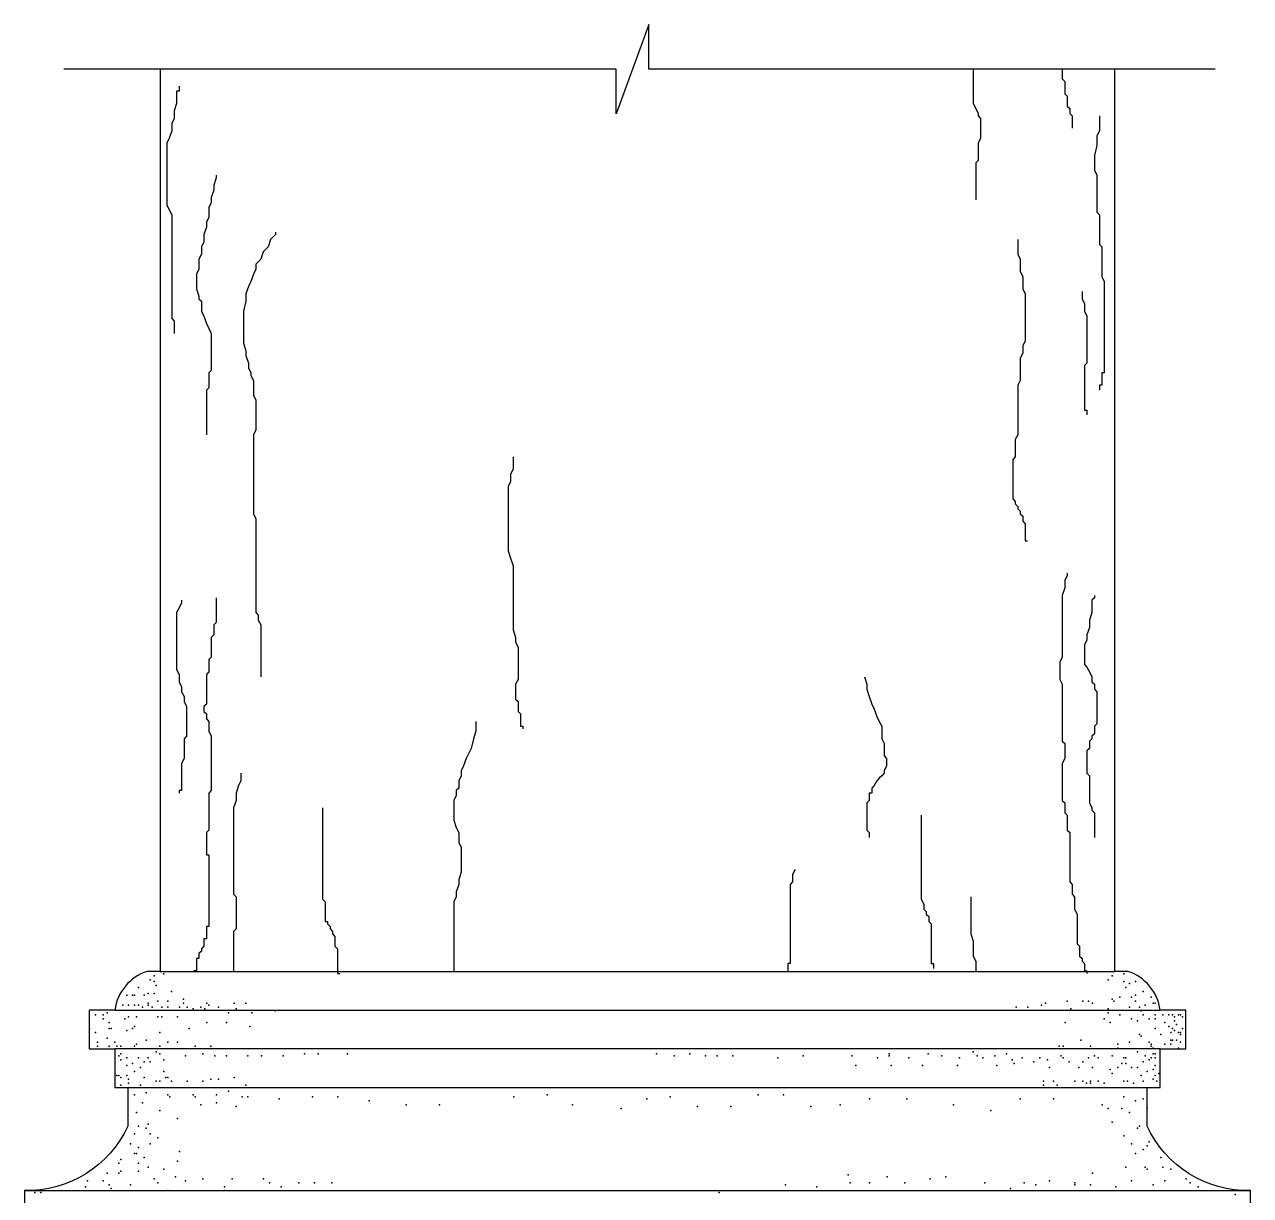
# Model space of a CAD drawing. Extents: x 1527 to 2079, y 1984 to 2892.
# Drawn here: x 1567.6 to 2042.6, y 2437.6 to 2891.5 of the extents above; entities that cross this region are included whole.
import ezdxf

# ---------------------------------------------------------------- set-up
doc = ezdxf.new("R2010")
doc.units = 0
doc.header["$LTSCALE"] = 100
doc.header["$MEASUREMENT"] = 0
for name, color, linetype in [('3', 3, 'CONTINUOUS'), ('4', 4, 'CONTINUOUS'), ('7', 7, 'CONTINUOUS')]:
    doc.layers.add(name, color=color, linetype=linetype)

msp = doc.modelspace()

# ---------------------------------------------------------------- linework, layer by layer
at = {"layer": '3'}
for p, q in [((1935.17, 2874.23), (1935.17, 2860.87)), ((1969.68, 2874.23), (1969.68, 2870.45)), ((1969.68, 2870.45), (1970.64, 2869.49)), ((1970.64, 2869.49), (1970.64, 2864.7)), ((1626.53, 2865.66), (1626.53, 2860.87)), ((1627.49, 2865.66), (1626.53, 2865.66)), ((1627.49, 2867.58), (1627.49, 2865.66)), ((1970.64, 2864.7), (1971.6, 2863.75)), ((1626.53, 2860.87), (1625.57, 2858)), ((1935.17, 2860.87), (1936.13, 2858.96)), ((1971.6, 2863.75), (1971.6, 2859.92)), ((1971.6, 2859.92), (1972.55, 2858.96)), ((1625.57, 2855.13), (1624.61, 2853.21)), ((1625.57, 2858), (1625.57, 2855.13)), ((1936.13, 2858.96), (1937.09, 2857.04)), ((1937.09, 2857.04), (1937.09, 2856.08)), ((1937.09, 2856.08), (1938.05, 2855.13)), ((1938.05, 2855.13), (1938.05, 2847.46)), ((1972.55, 2858.96), (1972.55, 2857.04)), ((1972.55, 2857.04), (1973.51, 2856.08)), ((1973.51, 2856.08), (1973.51, 2851.29)), ((1984.06, 2856.08), (1984.06, 2850.34)), ((1624.61, 2850.34), (1623.66, 2847.46)), ((1624.61, 2853.21), (1624.61, 2850.34)), ((1984.06, 2850.34), (1983.1, 2848.42)), ((1623.66, 2847.46), (1622.7, 2845.55)), ((1622.7, 2845.55), (1622.7, 2821.6)), ((1938.05, 2847.46), (1937.09, 2845.55)), ((1937.09, 2845.55), (1937.09, 2838.84)), ((1983.1, 2848.42), (1983.1, 2844.59)), ((1983.1, 2844.59), (1982.14, 2840.76)), ((1982.14, 2840.76), (1982.14, 2835.01)), ((1937.09, 2838.84), (1936.13, 2837.88)), ((1936.13, 2837.88), (1936.13, 2823.52)), ((1641.87, 2832.14), (1640.91, 2829.26)), ((1641.87, 2833.09), (1641.87, 2832.14)), ((1982.14, 2835.01), (1983.1, 2833.09)), ((1983.1, 2833.09), (1983.1, 2818.73)), ((1640.91, 2827.35), (1639.95, 2824.47)), ((1640.91, 2829.26), (1640.91, 2827.35)), ((1639.95, 2822.56), (1638.99, 2820.64)), ((1639.95, 2824.47), (1639.95, 2822.56)), ((1622.7, 2821.6), (1623.66, 2819.68)), ((1623.66, 2819.68), (1624.61, 2817.77)), ((1624.61, 2817.77), (1624.61, 2777.54)), ((1638.99, 2820.64), (1638.99, 2816.81)), ((1983.1, 2818.73), (1984.06, 2817.77)), ((1984.06, 2817.77), (1984.06, 2806.27)), ((1638.03, 2812.98), (1637.08, 2810.1)), ((1638.99, 2816.81), (1638.03, 2814.89)), ((1638.03, 2814.89), (1638.03, 2812.98)), ((1637.08, 2810.1), (1637.08, 2807.23)), ((1662.95, 2808.19), (1662, 2805.32)), ((1664.87, 2810.1), (1662.95, 2808.19)), ((1664.87, 2811.06), (1664.87, 2810.1)), ((1952.43, 2808.19), (1952.43, 2802.44)), ((1637.08, 2807.23), (1636.12, 2805.32)), ((1636.12, 2805.32), (1636.12, 2802.44)), ((1660.08, 2803.4), (1659.12, 2800.53)), ((1662, 2805.32), (1660.08, 2803.4)), ((1984.06, 2806.27), (1985.01, 2805.32)), ((1985.01, 2805.32), (1985.01, 2793.82)), ((1636.12, 2802.44), (1635.16, 2800.53)), ((1635.16, 2800.53), (1635.16, 2796.69)), ((1659.12, 2800.53), (1657.2, 2798.61)), ((1657.2, 2798.61), (1657.2, 2796.69)), ((1952.43, 2802.44), (1953.38, 2800.53)), ((1953.38, 2800.53), (1953.38, 2795.74)), ((1635.16, 2796.69), (1634.2, 2794.78)), ((1634.2, 2794.78), (1634.2, 2789.03)), ((1656.25, 2794.78), (1655.29, 2791.9)), ((1657.2, 2796.69), (1656.25, 2794.78)), ((1953.38, 2795.74), (1954.34, 2793.82)), ((1954.34, 2793.82), (1954.34, 2789.03)), ((1985.01, 2793.82), (1985.97, 2791.9)), ((1634.2, 2789.03), (1635.16, 2786.16)), ((1654.33, 2789.99), (1653.37, 2787.12)), ((1655.29, 2791.9), (1654.33, 2789.99)), ((1954.34, 2789.03), (1955.3, 2787.12)), ((1985.97, 2791.9), (1985.97, 2756.46)), ((1635.16, 2786.16), (1635.16, 2785.2)), ((1635.16, 2785.2), (1636.12, 2784.24)), ((1636.12, 2784.24), (1636.12, 2780.41)), ((1653.37, 2784.24), (1652.41, 2780.41)), ((1653.37, 2787.12), (1653.37, 2784.24)), ((1955.3, 2787.12), (1955.3, 2768.92)), ((1977.35, 2788.07), (1977.35, 2785.2)), ((1977.35, 2785.2), (1978.3, 2783.28)), ((1636.12, 2780.41), (1637.08, 2778.49)), ((1652.41, 2780.41), (1652.41, 2767.96)), ((1978.3, 2783.28), (1978.3, 2780.41)), ((1978.3, 2780.41), (1979.26, 2778.49)), ((1624.61, 2777.54), (1625.57, 2776.58)), ((1625.57, 2776.58), (1625.57, 2771.79)), ((1637.08, 2778.49), (1638.03, 2775.62)), ((1638.03, 2775.62), (1638.99, 2773.7)), ((1979.26, 2778.49), (1979.26, 2760.29)), ((1638.99, 2773.7), (1639.95, 2771.79)), ((1639.95, 2771.79), (1639.95, 2757.42)), ((1652.41, 2767.96), (1653.37, 2765.08)), ((1653.37, 2765.08), (1653.37, 2763.17)), ((1955.3, 2768.92), (1954.34, 2767)), ((1954.34, 2767), (1954.34, 2764.13)), ((1653.37, 2763.17), (1654.33, 2760.29)), ((1654.33, 2760.29), (1654.33, 2758.38)), ((1954.34, 2764.13), (1953.38, 2762.21)), ((1953.38, 2762.21), (1953.38, 2753.59)), ((1979.26, 2760.29), (1978.3, 2759.34)), ((1639.95, 2757.42), (1638.99, 2756.46)), ((1638.99, 2756.46), (1638.99, 2750.72)), ((1654.33, 2758.38), (1655.29, 2756.46)), ((1655.29, 2756.46), (1655.29, 2755.5)), ((1655.29, 2755.5), (1656.25, 2753.59)), ((1978.3, 2759.34), (1978.3, 2742.09)), ((1985.01, 2756.46), (1985.01, 2751.67)), ((1985.97, 2756.46), (1985.01, 2756.46)), ((1638.99, 2750.72), (1638.03, 2749.76)), ((1656.25, 2753.59), (1656.25, 2747.84)), ((1953.38, 2753.59), (1952.43, 2751.67)), ((1952.43, 2751.67), (1952.43, 2732.52)), ((1984.06, 2751.67), (1984.06, 2749.76)), ((1985.01, 2751.67), (1984.06, 2751.67)), ((1638.03, 2749.76), (1638.03, 2732.52)), ((1656.25, 2747.84), (1657.2, 2745.93)), ((1657.2, 2745.93), (1657.2, 2734.43)), ((1978.3, 2742.09), (1979.26, 2742.09)), ((1979.26, 2742.09), (1979.26, 2740.18)), ((1657.2, 2734.43), (1656.25, 2732.52)), ((1656.25, 2732.52), (1656.25, 2701.86)), ((1952.43, 2732.52), (1951.47, 2730.6)), ((1951.47, 2730.6), (1951.47, 2723.89)), ((1756.89, 2723.89), (1756.89, 2719.1)), ((1951.47, 2723.89), (1950.51, 2722.94)), ((1950.51, 2722.94), (1950.51, 2707.61)), ((1756.89, 2719.1), (1755.93, 2717.19)), ((1755.93, 2717.19), (1755.93, 2714.32)), ((1755.93, 2714.32), (1754.97, 2712.4)), ((1754.97, 2712.4), (1754.97, 2687.49)), ((1950.51, 2707.61), (1951.47, 2706.65)), ((1951.47, 2706.65), (1951.47, 2705.69)), ((1951.47, 2705.69), (1952.43, 2704.74)), ((1952.43, 2704.74), (1952.43, 2703.78)), ((1952.43, 2703.78), (1953.38, 2702.82)), ((1656.25, 2701.86), (1657.2, 2699.95)), ((1657.2, 2699.95), (1657.2, 2663.55)), ((1953.38, 2702.82), (1953.38, 2701.86)), ((1953.38, 2701.86), (1954.34, 2700.9)), ((1954.34, 2700.9), (1954.34, 2698.99)), ((1954.34, 2698.99), (1955.3, 2698.03)), ((1955.3, 2698.03), (1955.3, 2691.33)), ((1955.3, 2691.33), (1956.26, 2691.33)), ((1754.97, 2687.49), (1755.93, 2684.62)), ((1755.93, 2684.62), (1756.89, 2681.75)), ((1756.89, 2681.75), (1756.89, 2656.84)), ((1971.6, 2677.92), (1970.64, 2676)), ((1970.64, 2676), (1970.64, 2673.13)), ((1971.6, 2678.87), (1971.6, 2677.92)), ((1970.64, 2673.13), (1969.68, 2670.25)), ((1969.68, 2670.25), (1969.68, 2646.31)), ((1982.14, 2670.25), (1982.14, 2669.29)), ((1627.49, 2665.46), (1626.53, 2663.55)), ((1628.45, 2667.38), (1627.49, 2665.46)), ((1628.45, 2668.34), (1628.45, 2667.38)), ((1641.87, 2669.29), (1641.87, 2659.72)), ((1982.14, 2669.29), (1981.18, 2668.34)), ((1981.18, 2668.34), (1981.18, 2663.55)), ((1626.53, 2663.55), (1626.53, 2641.52)), ((1657.2, 2663.55), (1658.16, 2662.59)), ((1658.16, 2662.59), (1658.16, 2660.67)), ((1658.16, 2660.67), (1659.12, 2658.76)), ((1981.18, 2663.55), (1980.22, 2660.67)), ((1980.22, 2660.67), (1980.22, 2657.8)), ((1641.87, 2659.72), (1640.91, 2658.76)), ((1640.91, 2658.76), (1640.91, 2654.93)), ((1659.12, 2658.76), (1659.12, 2638.64)), ((1756.89, 2656.84), (1757.85, 2653.97)), ((1980.22, 2657.8), (1979.26, 2654.93)), ((1640.91, 2654.93), (1639.95, 2653.97)), ((1639.95, 2653.97), (1639.95, 2646.31)), ((1757.85, 2653.97), (1757.85, 2652.05)), ((1757.85, 2652.05), (1758.81, 2650.14)), ((1979.26, 2653.01), (1978.3, 2651.09)), ((1978.3, 2651.09), (1978.3, 2643.43)), ((1979.26, 2654.93), (1979.26, 2653.01)), ((1639.95, 2646.31), (1638.99, 2645.35)), ((1758.81, 2650.14), (1758.81, 2637.68)), ((1969.68, 2646.31), (1968.72, 2644.39)), ((1626.53, 2641.52), (1627.49, 2639.6)), ((1638.99, 2645.35), (1638.99, 2640.56)), ((1968.72, 2644.39), (1968.72, 2637.68)), ((1978.3, 2643.43), (1979.26, 2642.47)), ((1979.26, 2642.47), (1980.22, 2640.56)), ((1627.49, 2639.6), (1627.49, 2636.73)), ((1627.49, 2636.73), (1628.45, 2634.81)), ((1638.99, 2640.56), (1638.03, 2639.6)), ((1638.03, 2639.6), (1638.03, 2628.11)), ((1758.81, 2637.68), (1757.85, 2635.77)), ((1893, 2638.64), (1893.96, 2635.77)), ((1968.72, 2637.68), (1969.68, 2635.77)), ((1980.22, 2640.56), (1981.18, 2638.64)), ((1981.18, 2638.64), (1981.18, 2636.73)), ((1981.18, 2636.73), (1982.14, 2635.77)), ((1628.45, 2634.81), (1628.45, 2632.89)), ((1628.45, 2632.89), (1629.41, 2630.98)), ((1757.85, 2635.77), (1757.85, 2630.02)), ((1893.96, 2635.77), (1893.96, 2633.85)), ((1893.96, 2633.85), (1894.91, 2630.98)), ((1969.68, 2635.77), (1969.68, 2613.74)), ((1982.14, 2635.77), (1982.14, 2633.85)), ((1982.14, 2633.85), (1983.1, 2632.89)), ((1983.1, 2632.89), (1983.1, 2620.44)), ((1629.41, 2630.98), (1629.41, 2629.06)), ((1629.41, 2629.06), (1630.37, 2627.15)), ((1630.37, 2627.15), (1630.37, 2615.65)), ((1638.03, 2628.11), (1637.08, 2627.15)), ((1637.08, 2627.15), (1637.08, 2625.23)), ((1757.85, 2630.02), (1758.81, 2629.06)), ((1758.81, 2629.06), (1758.81, 2625.23)), ((1894.91, 2630.98), (1895.87, 2628.11)), ((1895.87, 2628.11), (1896.83, 2626.19)), ((1637.08, 2625.23), (1638.03, 2624.27)), ((1638.03, 2624.27), (1638.03, 2622.36)), ((1638.03, 2622.36), (1638.99, 2621.4)), ((1758.81, 2625.23), (1759.76, 2624.27)), ((1759.76, 2624.27), (1759.76, 2619.48)), ((1896.83, 2626.19), (1897.79, 2623.32)), ((1897.79, 2623.32), (1898.75, 2621.4)), ((1638.99, 2621.4), (1638.99, 2617.57)), ((1638.99, 2617.57), (1639.95, 2615.65)), ((1742.51, 2617.57), (1741.55, 2614.69)), ((1742.51, 2621.4), (1742.51, 2617.57)), ((1759.76, 2619.48), (1760.72, 2619.48)), ((1760.72, 2619.48), (1760.72, 2618.53)), ((1898.75, 2621.4), (1899.71, 2619.48)), ((1899.71, 2619.48), (1899.71, 2614.69)), ((1983.1, 2620.44), (1982.14, 2619.48)), ((1982.14, 2619.48), (1982.14, 2616.61)), ((1630.37, 2615.65), (1629.41, 2614.69)), ((1629.41, 2614.69), (1629.41, 2607.03)), ((1639.95, 2615.65), (1639.95, 2594.58)), ((1741.55, 2614.69), (1740.59, 2610.86)), ((1899.71, 2614.69), (1900.67, 2612.78)), ((1900.67, 2612.78), (1900.67, 2607.99)), ((1969.68, 2613.74), (1970.64, 2612.78)), ((1970.64, 2612.78), (1970.64, 2607.03)), ((1981.18, 2614.69), (1980.22, 2613.74)), ((1980.22, 2613.74), (1980.22, 2610.86)), ((1982.14, 2616.61), (1981.18, 2615.65)), ((1981.18, 2615.65), (1981.18, 2614.69)), ((1740.59, 2610.86), (1738.68, 2607.03)), ((1900.67, 2607.99), (1901.62, 2607.03)), ((1980.22, 2610.86), (1979.26, 2609.91)), ((1979.26, 2609.91), (1979.26, 2601.28)), ((1629.41, 2607.03), (1628.45, 2605.12)), ((1628.45, 2605.12), (1628.45, 2594.58)), ((1737.72, 2604.16), (1736.76, 2602.24)), ((1738.68, 2607.03), (1737.72, 2604.16)), ((1901.62, 2604.16), (1900.67, 2602.24)), ((1901.62, 2607.03), (1901.62, 2604.16)), ((1970.64, 2607.03), (1969.68, 2605.12)), ((1969.68, 2605.12), (1969.68, 2590.75)), ((1651.45, 2598.41), (1650.49, 2596.49)), ((1651.45, 2601.28), (1651.45, 2598.41)), ((1736.76, 2600.33), (1735.8, 2598.41)), ((1735.8, 2598.41), (1735.8, 2595.54)), ((1736.76, 2602.24), (1736.76, 2600.33)), ((1897.79, 2598.41), (1896.83, 2596.49)), ((1898.75, 2599.37), (1897.79, 2598.41)), ((1899.71, 2600.33), (1898.75, 2599.37)), ((1900.67, 2601.28), (1899.71, 2600.33)), ((1900.67, 2602.24), (1900.67, 2601.28)), ((1979.26, 2601.28), (1980.22, 2600.33)), ((1980.22, 2600.33), (1980.22, 2589.79)), ((1627.49, 2594.58), (1627.49, 2593.62)), ((1628.45, 2594.58), (1627.49, 2594.58)), ((1639.95, 2594.58), (1638.99, 2593.62)), ((1650.49, 2596.49), (1649.54, 2593.62)), ((1735.8, 2595.54), (1734.84, 2594.58)), ((1734.84, 2594.58), (1734.84, 2592.66)), ((1896.83, 2596.49), (1895.87, 2595.54)), ((1895.87, 2595.54), (1895.87, 2593.62)), ((1638.99, 2593.62), (1638.99, 2579.25)), ((1649.54, 2590.75), (1648.58, 2587.87)), ((1649.54, 2593.62), (1649.54, 2590.75)), ((1734.84, 2592.66), (1733.88, 2590.75)), ((1733.88, 2590.75), (1733.88, 2583.08)), ((1894.91, 2590.75), (1893.96, 2589.79)), ((1893.96, 2589.79), (1893.96, 2579.25)), ((1895.87, 2593.62), (1894.91, 2593.62)), ((1894.91, 2593.62), (1894.91, 2590.75)), ((1969.68, 2590.75), (1970.64, 2589.79)), ((1970.64, 2589.79), (1970.64, 2585.96)), ((1980.22, 2589.79), (1981.18, 2587.87)), ((1648.58, 2587.87), (1648.58, 2554.35)), ((1683.08, 2587.87), (1683.08, 2552.43)), ((1915.04, 2585), (1915.04, 2552.43)), ((1970.64, 2585.96), (1971.6, 2585)), ((1971.6, 2585), (1971.6, 2579.25)), ((1981.18, 2587.87), (1981.18, 2586.92)), ((1981.18, 2586.92), (1982.14, 2585.96)), ((1982.14, 2585.96), (1982.14, 2576.38)), ((1733.88, 2583.08), (1734.84, 2580.21)), ((1734.84, 2580.21), (1735.8, 2578.29)), ((1638.99, 2579.25), (1638.03, 2578.29)), ((1638.03, 2578.29), (1638.03, 2569.67)), ((1735.8, 2578.29), (1735.8, 2574.46)), ((1893.96, 2579.25), (1894.91, 2578.29)), ((1894.91, 2578.29), (1894.91, 2576.38)), ((1971.6, 2579.25), (1972.55, 2578.29)), ((1972.55, 2578.29), (1972.55, 2559.14)), ((1735.8, 2574.46), (1736.76, 2572.55)), ((1736.76, 2572.55), (1736.76, 2562.97)), ((1638.03, 2569.67), (1638.99, 2569.67)), ((1638.99, 2569.67), (1638.99, 2541.89)), ((1736.76, 2562.97), (1735.8, 2560.09)), ((1866.16, 2563.93), (1865.2, 2562.01)), ((1865.2, 2562.01), (1865.2, 2559.14)), ((1735.8, 2558.18), (1734.84, 2555.31)), ((1735.8, 2560.09), (1735.8, 2558.18)), ((1865.2, 2559.14), (1864.24, 2558.18)), ((1864.24, 2558.18), (1864.24, 2527.53)), ((1972.55, 2559.14), (1973.51, 2558.18)), ((1973.51, 2558.18), (1973.51, 2554.35)), ((1648.58, 2554.35), (1649.54, 2553.39)), ((1649.54, 2553.39), (1649.54, 2540.94)), ((1683.08, 2552.43), (1684.04, 2551.47)), ((1684.04, 2551.47), (1684.04, 2543.81)), ((1734.84, 2553.39), (1733.88, 2551.47)), ((1733.88, 2551.47), (1733.88, 2524.65)), ((1734.84, 2555.31), (1734.84, 2553.39)), ((1915.04, 2552.43), (1916, 2550.52)), ((1934.21, 2553.39), (1934.21, 2539.02)), ((1973.51, 2554.35), (1974.47, 2553.39)), ((1974.47, 2553.39), (1974.47, 2548.6)), ((1916, 2550.52), (1916, 2548.6)), ((1916, 2548.6), (1916.96, 2547.64)), ((1916.96, 2547.64), (1916.96, 2546.68)), ((1916.96, 2546.68), (1917.92, 2545.73)), ((1974.47, 2548.6), (1975.43, 2546.68)), ((1975.43, 2546.68), (1975.43, 2535.19)), ((1638.03, 2541.89), (1638.03, 2537.11)), ((1638.99, 2541.89), (1638.03, 2541.89)), ((1684.04, 2543.81), (1685, 2543.81)), ((1685, 2543.81), (1685, 2542.85)), ((1685, 2542.85), (1685.96, 2541.89)), ((1685.96, 2541.89), (1685.96, 2540.94)), ((1917.92, 2545.73), (1917.92, 2543.81)), ((1917.92, 2543.81), (1918.88, 2542.85)), ((1918.88, 2542.85), (1918.88, 2527.53)), ((1637.08, 2537.11), (1637.08, 2534.23)), ((1638.03, 2537.11), (1637.08, 2537.11)), ((1649.54, 2540.94), (1648.58, 2539.98)), ((1648.58, 2539.98), (1648.58, 2524.65)), ((1685.96, 2540.94), (1686.92, 2539.98)), ((1686.92, 2539.98), (1686.92, 2539.02)), ((1686.92, 2539.02), (1687.88, 2538.06)), ((1687.88, 2538.06), (1687.88, 2534.23)), ((1934.21, 2539.02), (1935.17, 2536.15)), ((1636.12, 2532.32), (1635.16, 2531.36)), ((1637.08, 2534.23), (1636.12, 2533.27)), ((1636.12, 2533.27), (1636.12, 2532.32)), ((1687.88, 2534.23), (1688.83, 2533.27)), ((1688.83, 2533.27), (1688.83, 2523.69)), ((1935.17, 2536.15), (1935.17, 2530.4)), ((1975.43, 2535.19), (1976.39, 2534.23)), ((1976.39, 2534.23), (1976.39, 2530.4)), ((1634.2, 2529.44), (1634.2, 2524.65)), ((1635.16, 2529.44), (1634.2, 2529.44)), ((1635.16, 2531.36), (1635.16, 2529.44)), ((1863.28, 2527.53), (1863.28, 2524.65)), ((1864.24, 2527.53), (1863.28, 2527.53)), ((1918.88, 2527.53), (1919.84, 2527.53)), ((1919.84, 2527.53), (1919.84, 2525.61)), ((1935.17, 2530.4), (1936.13, 2528.48)), ((1936.13, 2528.48), (1936.13, 2524.65)), ((1976.39, 2530.4), (1977.35, 2529.44)), ((1977.35, 2529.44), (1977.35, 2528.48)), ((1977.35, 2528.48), (1978.3, 2527.53)), ((1978.3, 2527.53), (1978.3, 2524.65)), ((1634.2, 2524.65), (1633.24, 2524.65)), ((1688.83, 2523.69), (1689.79, 2523.69)), ((1978.3, 2524.65), (1979.26, 2524.65)), ((1979.26, 2524.65), (1979.26, 2523.69)), ((1602.59, 2509.49), (2007.59, 2509.49)), ((2007.59, 2494.49), (1602.59, 2494.49)), ((1607.59, 2479.49), (2002.59, 2479.49))]:
    msp.add_line(p, q, dxfattribs=at)
msp.add_lwpolyline([(2028.89, 2874.23), (1809.53, 2874.23), (1809.53, 2891.52), (1796.78, 2856.94), (1796.78, 2874.23), (1582.76, 2874.23)], dxfattribs=at)
for p in [(1617.77, 2522.77), (1621.56, 2523.53), (1988.95, 2522.77), (1993.5, 2523.53), (1611.71, 2518.23), (1616.26, 2521.26), (1617.77, 2520.5), (1618.53, 2518.99), (1987.44, 2521.26), (1993.5, 2520.5), (1994.25, 2518.23), (1995.77, 2519.75), (1998.04, 2520.5), (1607.17, 2515.2), (1609.44, 2515.2), (1610.2, 2515.2), (1613.99, 2515.2), (1615.5, 2515.96), (1617.77, 2515.96), (1619.29, 2512.93), (1623.08, 2512.93), (1624.59, 2516.72), (1629.14, 2513.69), (1971.53, 2512.93), (1977.59, 2512.93), (1979.86, 2512.93), (1988.95, 2513.69), (1989.71, 2512.93), (1991.98, 2514.45), (1996.53, 2514.45), (1998.04, 2515.2), (1998.04, 2512.93), (2001.07, 2516.72), (2001.07, 2516.72), (2004.1, 2514.45), (1599.59, 2508.39), (1605.65, 2511.42), (1607.93, 2511.42), (1610.2, 2511.42), (1611.71, 2511.42), (1613.23, 2510.66), (1615.5, 2512.18), (1615.5, 2511.42), (1617.02, 2510.66), (1620.8, 2510.66), (1620.8, 2510.66), (1623.08, 2510.66), (1627.62, 2510.66), (1629.14, 2512.18), (1630.65, 2510.66), (1632.92, 2509.91), (1635.95, 2510.66), (1637.47, 2509.91), (1638.23, 2512.18), (1638.98, 2511.42), (1642.77, 2510.66), (1646.56, 2508.39), (1648.83, 2512.18), (1649.59, 2509.91), (1653.38, 2512.18), (1655.65, 2508.39), (1664.74, 2509.15), (1951.83, 2510.66), (1956.38, 2510.66), (1961.68, 2511.42), (1963.2, 2512.18), (1973.04, 2509.91), (1981.38, 2512.18), (1987.44, 2509.91), (1987.44, 2508.39), (1995.77, 2510.66), (1999.56, 2510.66), (2000.31, 2509.15), (2001.83, 2511.42), (2004.86, 2512.18), (2005.62, 2512.18), (1595.05, 2507.63), (1598.08, 2507.63), (1598.08, 2506.12), (1600.35, 2504.61), (1606.41, 2506.12), (1607.93, 2506.88), (1610.96, 2506.88), (1619.29, 2506.88), (1620.8, 2506.88), (1626.86, 2506.88), (1638.23, 2504.61), (1645.8, 2504.61), (1970.77, 2504.61), (1985.92, 2506.12), (1988.19, 2504.61), (1991.98, 2507.63), (1996.53, 2506.12), (1998.8, 2505.36), (2001.07, 2507.63), (2003.34, 2506.12), (2005.62, 2507.63), (2005.62, 2506.12), (2008.65, 2507.63), (2009.4, 2504.61), (2010.92, 2507.63), (2012.43, 2507.63), (2013.19, 2506.88), (2013.19, 2505.36), (2013.95, 2503.85), (2014.71, 2507.63), (2015.46, 2507.63), (2015.46, 2507.63), (2016.22, 2506.88), (1592.78, 2502.34), (1595.05, 2500.82), (1600.35, 2502.34), (1601.11, 2502.34), (1607.17, 2501.58), (1609.44, 2502.34), (1610.2, 2503.09), (1620.05, 2500.82), (1631.41, 2502.34), (1654.89, 2503.09), (1999.56, 2500.06), (2000.31, 2499.31), (2005.62, 2502.34), (2007.89, 2500.06), (2010.92, 2503.09), (2011.68, 2500.82), (2012.43, 2502.34), (2013.19, 2501.58), (2014.71, 2500.82), (2015.46, 2500.82), (2015.46, 2500.06), (2016.22, 2502.34), (1595.81, 2497.04), (1595.81, 2495.52), (1599.59, 2498.55), (1600.35, 2495.52), (1602.62, 2497.04), (1603.38, 2495.52), (1604.9, 2495.52), (1610.2, 2495.52), (1610.96, 2496.28), (1614.74, 2497.79), (1620.05, 2495.52), (1623.08, 2497.04), (1626.86, 2497.04), (1633.68, 2495.52), (1639.74, 2495.52), (1968.5, 2495.52), (1970.01, 2495.52), (1976.83, 2497.79), (1980.62, 2495.52), (1991.22, 2496.28), (1991.22, 2494.77), (1995.77, 2497.04), (2003.34, 2497.04), (2004.1, 2496.28), (2004.1, 2495.52), (2004.86, 2494.77), (2009.4, 2496.28), (2011.68, 2497.79), (2011.68, 2496.28), (2012.43, 2497.79), (2013.95, 2497.79), (2014.71, 2494.77), (2015.46, 2497.04), (1604.14, 2491.74), (1604.9, 2492.49), (1604.9, 2490.22), (1607.17, 2490.98), (1611.71, 2490.98), (1613.99, 2489.47), (1615.5, 2490.98), (1616.26, 2489.47), (1618.53, 2493.25), (1620.05, 2492.49), (1621.56, 2490.22), (1629.89, 2491.74), (1636.71, 2492.49), (1641.26, 2491.74), (1645.8, 2491.74), (1654.13, 2491.74), (1659.44, 2491.74), (1667.77, 2491.74), (1676.1, 2492.49), (1681.4, 2492.49), (1692.77, 2492.49), (1812.45, 2492.49), (1819.27, 2491.74), (1825.33, 2492.49), (1831.39, 2491.74), (1835.94, 2491.74), (1842, 2491.74), (1859.42, 2490.98), (1869.27, 2491.74), (1888.2, 2491.74), (1898.05, 2490.98), (1902.6, 2492.49), (1902.6, 2491.74), (1910.17, 2490.98), (1917.75, 2492.49), (1923.05, 2491.74), (1929.87, 2490.98), (1935.17, 2493.25), (1936.68, 2491.74), (1938.96, 2490.98), (1943.5, 2491.74), (1948.05, 2492.49), (1950.32, 2490.22), (1954.11, 2490.98), (1958.65, 2489.47), (1960.92, 2490.98), (1963.95, 2490.22), (1969.26, 2491.74), (1970.01, 2490.98), (1972.29, 2489.47), (1977.59, 2489.47), (1979.86, 2490.98), (1982.13, 2491.74), (1983.65, 2490.98), (1988.95, 2491.74), (1993.5, 2490.98), (1994.25, 2490.98), (1998.8, 2493.25), (2001.07, 2489.47), (2001.83, 2491.74), (2003.34, 2490.22), (2004.1, 2490.98), (2004.86, 2492.49), (2005.62, 2492.49), (2005.62, 2490.98), (1607.17, 2487.95), (1607.17, 2487.95), (1609.44, 2488.71), (1610.2, 2485.68), (1612.47, 2487.19), (1621.56, 2485.68), (1889.72, 2487.95), (1903.35, 2487.95), (1915.47, 2487.95), (1929.11, 2487.95), (1944.26, 2487.95), (1951.08, 2488.71), (1964.71, 2487.19), (1976.07, 2487.19), (1981.38, 2487.19), (1988.19, 2486.44), (1988.95, 2484.92), (1991.22, 2487.19), (1992.74, 2488.71), (1994.25, 2488.71), (1996.53, 2487.19), (1998.8, 2487.19), (2002.59, 2485.68), (2004.86, 2486.44), (2005.62, 2487.95), (2007.13, 2484.92), (1603.38, 2484.17), (1604.14, 2484.17), (1604.9, 2483.41), (1604.9, 2480.38), (1607.17, 2484.17), (1607.93, 2482.65), (1607.93, 2481.14), (1612.47, 2480.38), (1613.99, 2483.41), (1618.53, 2481.9), (1620.05, 2481.9), (1622.32, 2483.41), (1623.08, 2483.41), (1624.59, 2481.9), (1630.65, 2481.9), (1636.71, 2481.9), (1639.74, 2482.65), (1642.77, 2482.65), (1648.83, 2483.41), (1653.38, 2480.38), (1962.44, 2481.9), (1962.44, 2480.38), (1966.23, 2481.9), (1967.74, 2480.38), (1974.56, 2481.9), (1974.56, 2481.9), (1977.59, 2481.9), (1979.1, 2481.14), (1980.62, 2481.9), (1980.62, 2481.14), (1983.65, 2481.9), (1985.92, 2481.14), (1993.5, 2481.9), (1995.01, 2481.9), (1997.28, 2481.14), (2000.31, 2484.17), (2001.07, 2481.9), (2004.86, 2482.65), (2005.62, 2484.17), (2006.37, 2481.9), (1610.2, 2476.6), (1614.74, 2477.35), (1623.08, 2476.6), (1623.83, 2475.84), (1632.92, 2476.6), (1633.68, 2475.84), (1642.01, 2476.6), (1646.56, 2478.11), (1651.86, 2475.84), (1654.13, 2475.84), (1666.25, 2475.08), (1679.13, 2475.84), (1688.98, 2475.84), (1757.16, 2475.84), (1770.03, 2476.6), (1808.67, 2475.08), (1817.76, 2475.84), (1851.84, 2476.6), (1861.69, 2476.6), (1895.02, 2475.08), (1909.41, 2475.08), (1953.35, 2475.08), (1966.23, 2475.08), (1993.5, 2475.84), (2001.07, 2475.08), (1613.23, 2473.57), (1620.05, 2470.54), (1635.95, 2472.81), (1642.01, 2473.57), (1649.59, 2472.05), (1701.1, 2474.33), (1715.49, 2472.81), (1728.37, 2472.81), (1779.88, 2472.81), (1798.82, 2471.3), (1828.36, 2472.05), (1841.24, 2472.05), (1872.3, 2472.05), (1883.66, 2472.81), (1927.59, 2472.81), (1941.99, 2470.54), (1985.16, 2472.81), (1987.44, 2471.3), (1992.74, 2471.3), (1998.04, 2474.33), (2002.59, 2471.3), (1610.96, 2469.78), (1626.86, 2467.51), (1988.95, 2466), (1995.77, 2469.78), (1610.2, 2461.46), (1611.71, 2464.48), (1614.74, 2463.73), (1615.5, 2465.24), (1616.26, 2461.46), (1993.5, 2460.7), (1998.8, 2463.73), (1999.56, 2464.48), (1608.68, 2457.67), (1611.71, 2456.16), (1616.26, 2457.67), (1619.29, 2459.94), (1996.53, 2457.67), (2002.59, 2456.91), (2003.34, 2458.43), (1604.9, 2451.62), (1610.2, 2453.89), (1610.96, 2453.89), (1613.99, 2452.37), (1627.62, 2454.64), (1998.04, 2453.89), (2001.07, 2455.4), (2007.89, 2452.37), (1604.14, 2450.1), (1604.9, 2447.07), (1611.71, 2450.1), (1611.71, 2447.07), (1615.5, 2448.59), (1621.56, 2447.83), (1626.86, 2450.86), (1994.25, 2448.59), (2001.83, 2448.59), (2002.59, 2447.83), (2008.65, 2448.59), (2011.68, 2447.83), (1592.02, 2443.29), (1598.08, 2443.29), (1599.59, 2446.32), (1600.35, 2441.77), (1604.14, 2446.32), (1608.68, 2441.77), (1617.77, 2444.05), (1619.29, 2442.53), (1626.11, 2444.8), (1629.89, 2443.29), (1636.71, 2444.05), (1648.07, 2444.05), (1660.19, 2444.05), (1662.47, 2442.53), (1673.83, 2442.53), (1679.89, 2442.53), (1686.71, 2442.53), (1862.45, 2441.77), (1886.69, 2445.56), (1887.45, 2442.53), (1895.02, 2442.53), (1901.84, 2444.8), (1908.66, 2442.53), (1918.5, 2444.05), (1924.56, 2444.8), (1939.71, 2442.53), (1954.86, 2442.53), (1959.41, 2441.77), (1964.71, 2443.29), (1974.56, 2442.53), (1974.56, 2441.77), (1980.62, 2441.77), (1981.38, 2446.32), (1996.53, 2443.29), (2004.86, 2441.77), (2009.4, 2443.29), (2017.74, 2444.05), (2019.25, 2442.53), (1571.57, 2438.75), (1573.84, 2438.75), (1591.26, 2441.02), (1601.11, 2440.26), (1623.08, 2439.5), (1645.04, 2441.02), (1645.04, 2439.5), (1667.01, 2441.02), (1836.69, 2438.75), (1874.57, 2441.02), (1949.56, 2440.26), (1990.47, 2441.02), (2022.28, 2441.02), (2036.67, 2437.99)]:
    msp.add_point(p, dxfattribs=at)
at = {"layer": '4'}
for points in [[(1620.09, 2874.23), (1620.09, 2524.49), (1615.09, 2524.49, 0.286058), (1602.59, 2509.49), (1592.59, 2509.49), (1592.59, 2494.49), (1602.59, 2494.49), (1602.59, 2479.49), (1607.59, 2479.49), (1607.59, 2464.49, -0.297193), (1567.59, 2439.49), (1567.59, 2399.49, -0.281642)], [(2042.59, 2399.49), (2042.59, 2439.49, -0.297193), (2002.59, 2464.49), (2002.59, 2479.49), (2007.59, 2479.49), (2007.59, 2494.49), (2017.59, 2494.49), (2017.59, 2509.49), (2007.59, 2509.49, 0.286058), (1995.09, 2524.49), (1990.09, 2524.49), (1990.09, 2874.23)]]:
    msp.add_lwpolyline(points, format="xyb", dxfattribs=at)
at = {"layer": '7'}
for p, q in [((1620.09, 2524.49), (1990.09, 2524.49)), ((1567.59, 2439.49), (2042.59, 2439.49))]:
    msp.add_line(p, q, dxfattribs=at)

doc.saveas('drawing.dxf')
